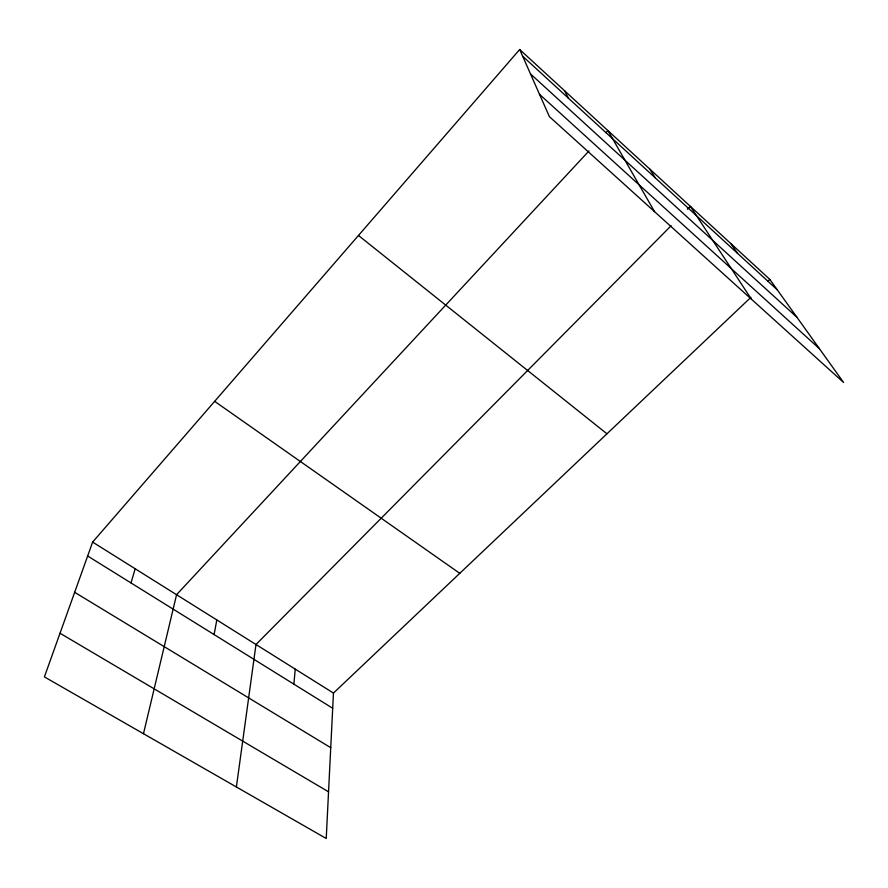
<?xml version="1.0" encoding="UTF-8"?>
<svg xmlns="http://www.w3.org/2000/svg" width="888" height="888" viewBox="0 0 888 888"><rect width="100%" height="100%" fill="white"/><g stroke="black" fill="none" stroke-linecap="round" stroke-linejoin="round"><path stroke-width="1.33" d="M750.915 297.325L333.455 693.073L326.229 838.494L44.4 676.9L92.63 542.091L519.691 49.506L769.818 279.398L843.6 382.484L549.406 116.661L519.691 49.506M293.873 684.137L295.249 669.13M236.386 786.979L255.988 644.51L671.117 225.763M214.108 634.576L216.816 619.957M143.479 733.71L176.568 594.716L589.022 150.916M131.002 582.939L135.187 568.775M606.027 132.623L607.914 130.592L654.545 211.655M687.467 209.268L690.353 206.36L751.426 299.201M767.831 281.285L769.818 279.398M60.018 633.244L328.549 791.819M74.659 592.307L330.747 747.696M87.646 555.999L332.7 708.269M92.63 542.091L333.455 693.073M214.652 401.343L459.762 573.337M358.463 235.464L606.948 433.799M539.516 94.328L819.402 348.673M530.48 73.904L796.98 317.338M522.644 56.199L777.311 289.854M730.746 243.479L737.595 253.413M649.816 169.109L655.266 177.878M564.557 90.743L568.409 98.18"/></g></svg>
